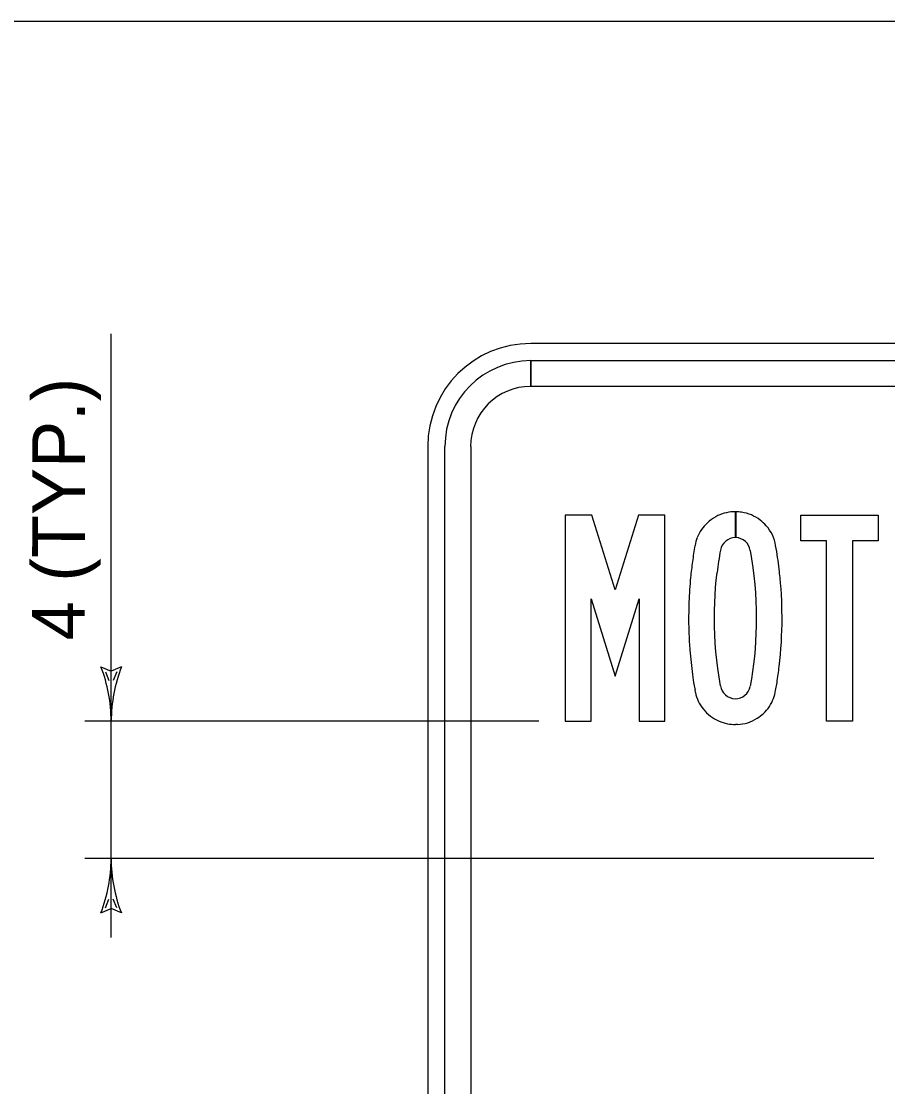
# Model space of a CAD drawing. Extents: x 0 to 32, y 0 to 21.
# Drawn here: x 2.335 to 4.634, y 18.172 to 21 of the extents above; entities that cross this region are included whole.
import ezdxf

# ---------------------------------------------------------------- set-up
doc = ezdxf.new("R2010")
doc.units = 0
doc.layers.add('Default', color=7, linetype='Continuous')
doc.layers.add('Level 1', color=7, linetype='Continuous')

# ---------------------------------------------------------------- blocks, each defined once
blk = doc.blocks.new('DIMARO')
at = {"layer": 'Default'}
for p, q in [((-1.032, 0.195), (-0.95, 0)), ((-1.032, -0.193), (-0.95, 0)), ((-0.934, 0.11), (-0.773, 0.041)), ((-0.934, -0.109), (-0.773, -0.041))]:
    blk.add_line(p, q, dxfattribs=at)
for centre, start, end in [((0, 2.857), 248.8091, 269.9962), ((0, -2.855), 90.0038, 111.1909)]:
    blk.add_arc(centre, 2.855, start, end, dxfattribs=at)

msp = doc.modelspace()

# ---------------------------------------------------------------- linework, layer by layer
at = {"layer": 'Level 1'}
for p, q in [((0, 21), (32, 21)), ((2.5739, 18.5679), (2.5739, 20.1701)), ((6.9699, 20.1449), (3.6874, 20.1449)), ((3.6874, 20.0309), (3.6874, 20.0993)), ((3.6874, 20.0993), (6.9699, 20.0993)), ((3.6874, 20.0993), (3.6874, 20.0309)), ((6.9699, 20.0309), (3.6874, 20.0309)), ((3.4139, 19.8714), (3.4139, 17.136)), ((3.4595, 17.136), (3.4595, 19.8714)), ((3.5279, 19.8714), (3.5279, 17.136)), ((3.7787, 19.6894), (3.7787, 19.1423)), ((3.8493, 19.6894), (3.7787, 19.6894)), ((3.9111, 19.4914), (3.8493, 19.6894)), ((3.9729, 19.6894), (3.9111, 19.4914)), ((4.0435, 19.6894), (3.9729, 19.6894)), ((4.0435, 19.1423), (4.0435, 19.6894)), ((4.2305, 19.6295), (4.2305, 19.6981)), ((4.2314, 19.6981), (4.2314, 19.6295)), ((4.4038, 19.6208), (4.4038, 19.6894)), ((4.4038, 19.6894), (4.6095, 19.6894)), ((4.6095, 19.6894), (4.6095, 19.6208)), ((4.4724, 19.6208), (4.4038, 19.6208)), ((4.4724, 19.1423), (4.4724, 19.6208)), ((4.5409, 19.6208), (4.5409, 19.1423)), ((4.6095, 19.6208), (4.5409, 19.6208)), ((4.2698, 19.5957), (4.2735, 19.573)), ((4.2735, 19.573), (4.2767, 19.5504)), ((4.2767, 19.5504), (4.2795, 19.5278)), ((4.1779, 19.4971), (4.1797, 19.5171)), ((4.1797, 19.5171), (4.1818, 19.537)), ((4.2795, 19.5278), (4.2817, 19.5053)), ((4.1765, 19.4769), (4.1779, 19.4971)), ((4.2817, 19.5053), (4.2834, 19.4829)), ((4.3523, 19.481), (4.3509, 19.5026)), ((3.8473, 19.1423), (3.8473, 19.4673)), ((3.8473, 19.4673), (3.9111, 19.2621)), ((3.9111, 19.2621), (3.9749, 19.4673)), ((3.9749, 19.4673), (3.9749, 19.1423)), ((4.107, 19.4592), (4.1064, 19.4375)), ((4.175, 19.4363), (4.1756, 19.4567)), ((4.1756, 19.4567), (4.1765, 19.4769)), ((4.2834, 19.4829), (4.2846, 19.4605)), ((4.2846, 19.4605), (4.2854, 19.4381)), ((4.3534, 19.4594), (4.3523, 19.481)), ((4.354, 19.4377), (4.3534, 19.4594)), ((4.1064, 19.4375), (4.1062, 19.4158)), ((4.1748, 19.4158), (4.175, 19.4363)), ((4.2854, 19.4381), (4.2856, 19.4158)), ((4.3542, 19.4158), (4.354, 19.4377)), ((4.175, 19.3937), (4.1748, 19.4158)), ((4.2856, 19.4158), (4.2854, 19.3952)), ((4.1758, 19.3714), (4.175, 19.3937)), ((4.177, 19.3491), (4.1758, 19.3714)), ((4.2849, 19.3748), (4.2839, 19.3544)), ((4.2854, 19.3952), (4.2849, 19.3748)), ((4.1787, 19.3267), (4.177, 19.3491)), ((4.2839, 19.3544), (4.2825, 19.3342)), ((4.181, 19.3043), (4.1787, 19.3267)), ((4.2808, 19.3141), (4.2786, 19.2941)), ((4.2825, 19.3342), (4.2808, 19.3141)), ((4.1837, 19.2818), (4.181, 19.3043)), ((4.2786, 19.2941), (4.2761, 19.2743)), ((4.1165, 19.2666), (4.1196, 19.2452)), ((4.1869, 19.2592), (4.1837, 19.2818)), ((4.1906, 19.2365), (4.1869, 19.2592)), ((4.2761, 19.2743), (4.2731, 19.2545)), ((4.1196, 19.2452), (4.1232, 19.2238)), ((4.2731, 19.2545), (4.2698, 19.2349)), ((4.3372, 19.2238), (4.3408, 19.2451)), ((4.1242, 19.2183), (4.1232, 19.2238)), ((3.7087, 19.1423), (2.5039, 19.1423)), ((3.7787, 19.1423), (3.8473, 19.1423)), ((3.9749, 19.1423), (4.0435, 19.1423)), ((4.2358, 19.1336), (4.2305, 19.1335)), ((4.5409, 19.1423), (4.4724, 19.1423)), ((4.5975, 18.7779), (2.5039, 18.7779))]:
    msp.add_line(p, q, dxfattribs=at)
msp.add_lwpolyline([(0, 21), (32, 21), (32, 0), (0, 0)], close=True, dxfattribs=at)
for centre, radius, start, end in [((3.6874, 19.8714), 0.2735, 90, 180), ((3.6874, 19.8714), 0.2279, 90, 180), ((3.6874, 19.8714), 0.1596, 90, 180), ((4.2342, 19.5842), 0.1154, 118.9874, 132.7228), ((4.2288, 19.5927), 0.1054, 92.1871, 118.6785), ((4.2304, 19.5813), 0.1168, 89.9834, 92.7595), ((4.2304, 19.5813), 0.1168, 81.8701, 89.5361), ((4.2319, 19.5935), 0.1045, 52.2701, 81.7426), ((4.225, 19.5927), 0.1029, 132.1538, 159.0316), ((4.2244, 19.582), 0.1183, 42.0349, 52.7876), ((4.236, 19.5926), 0.1025, 9.186, 42.0092), ((4.2324, 19.5902), 0.1107, 159.2233, 170.551), ((4.2308, 19.5886), 0.0409, 90.514, 169.2997), ((4.2306, 19.5899), 0.0396, 8.3047, 88.8695), ((5.1778, 19.4193), 1.0715, 169.8349, 172.1213), ((3.2849, 19.4203), 1.0691, 6.7215, 10.1635), ((5.1611, 19.4216), 0.986, 169.8026, 173.2783), ((5.1846, 19.4184), 1.0783, 172.122, 174.3987), ((3.2683, 19.4183), 1.0858, 4.4538, 6.7242), ((5.2019, 19.4168), 1.0957, 174.4048, 177.7824), ((5.1892, 19.4158), 1.083, 180.0011, 182.2542), ((3.2612, 19.4159), 1.093, 353.2649, 359.9977), ((5.1983, 19.4162), 1.0921, 182.2549, 184.4954), ((5.2186, 19.4179), 1.1124, 184.502, 187.8204), ((3.2453, 19.4176), 1.109, 351.049, 353.2709), ((4.2303, 19.2422), 0.0401, 188.1712, 349.4546), ((4.2255, 19.2397), 0.1035, 191.9311, 218.68), ((4.2338, 19.2398), 0.1046, 312.7044, 339.1911), ((4.2264, 19.2423), 0.1123, 339.3724, 350.5453), ((4.2355, 19.2483), 0.1167, 218.9275, 232.362), ((4.2287, 19.2381), 0.1044, 231.8675, 259.5942), ((4.2322, 19.2371), 0.1035, 271.9669, 302.704), ((4.2254, 19.2474), 0.1158, 302.7993, 313.2494), ((4.2302, 19.2478), 0.1142, 259.7346, 270.1372)]:
    msp.add_arc(centre, radius, start, end, dxfattribs=at)

# ---------------------------------------------------------------- block references
at = {"layer": 'Level 1', "xscale": 0.14, "yscale": 0.14}
for p, rotation in [((2.5739, 19.1423), -90.00000000000003), ((2.5739, 18.7779), 89.99999999999999)]:
    msp.add_blockref('DIMARO', p, dxfattribs=dict(at, rotation=rotation))

# ---------------------------------------------------------------- texts
at = {"layer": 'Level 1'}
msp.add_text('4 (TYP.)', height=0.14, rotation=89.9128, dxfattribs=at).set_placement((2.5039, 19.3567))

doc.saveas('drawing.dxf')
